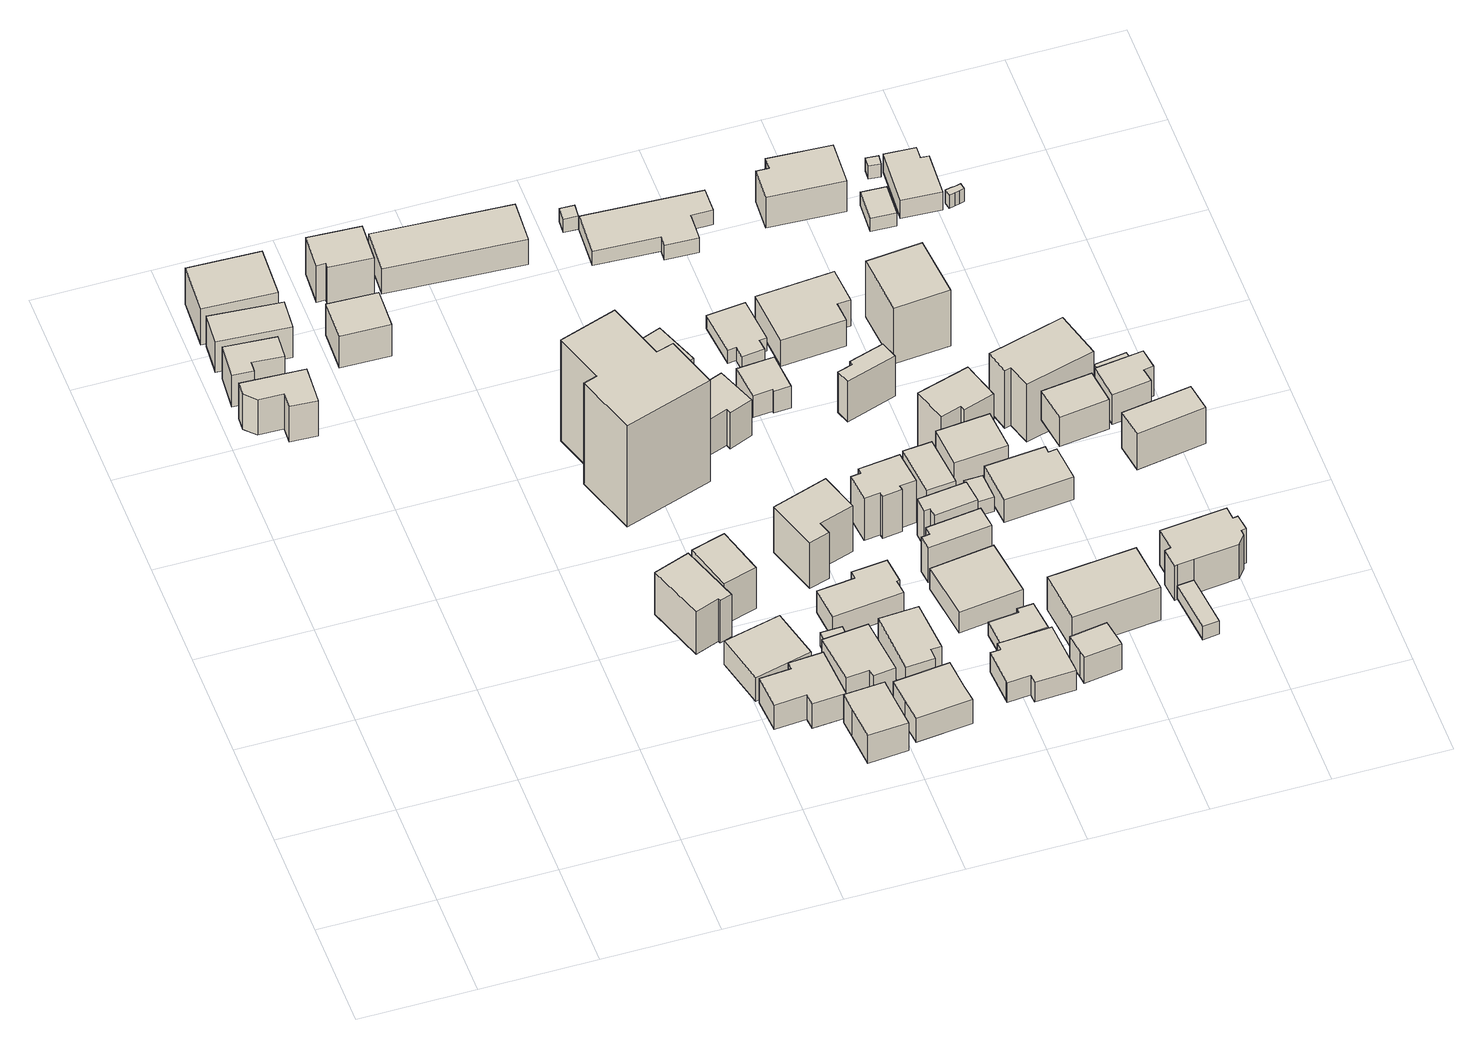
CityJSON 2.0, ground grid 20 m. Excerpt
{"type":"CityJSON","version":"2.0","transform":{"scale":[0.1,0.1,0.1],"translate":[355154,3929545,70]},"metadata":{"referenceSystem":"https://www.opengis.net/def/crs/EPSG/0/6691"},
"CityObjects":{
"building1":{"type":"Building","attributes":{"usage":"411","measuredHeight":9,"storeysAboveGround":2,"BuildingIDAttribute.prefecture":"14","BuildingIDAttribute.city":"14153","BuildingDetailAttribute.totalFloorArea":96.44,"BuildingDetailAttribute.buildingFootprintArea":48.22,"BuildingDetailAttribute.buildingStructureType":"601","BuildingDetailAttribute.buildingStructureOrgType":"1","BuildingDetailAttribute.orgUsage":"10","BuildingDetailAttribute.surveyYear":2015},"geometry":[{"type":"Solid","lod":"1","boundaries":[[[[0,1,2,3,4,5,6]],[[5,7,8,6]],[[4,9,7,5]],[[3,10,9,4]],[[2,11,10,3]],[[1,12,11,2]],[[0,13,12,1]],[[6,8,13,0]],[[7,9,10,11,12,13,8]]]]}]},
"building2":{"type":"Building","attributes":{"usage":"411","measuredHeight":7.7,"storeysAboveGround":2,"BuildingIDAttribute.prefecture":"14","BuildingIDAttribute.city":"14153","BuildingDetailAttribute.totalFloorArea":81.5,"BuildingDetailAttribute.buildingFootprintArea":40.75,"BuildingDetailAttribute.buildingStructureType":"601","BuildingDetailAttribute.buildingStructureOrgType":"1","BuildingDetailAttribute.orgUsage":"10","BuildingDetailAttribute.surveyYear":2015},"geometry":[{"type":"Solid","lod":"1","boundaries":[[[[14,15,16,17,18,19]],[[18,20,21,19]],[[17,22,20,18]],[[16,23,22,17]],[[15,24,23,16]],[[14,25,24,15]],[[19,21,25,14]],[[20,22,23,24,25,21]]]]}]},
"building3":{"type":"Building","attributes":{"usage":"411","measuredHeight":7.6,"storeysAboveGround":2,"BuildingIDAttribute.prefecture":"14","BuildingIDAttribute.city":"14153","BuildingDetailAttribute.totalFloorArea":115.81,"BuildingDetailAttribute.buildingFootprintArea":57.91,"BuildingDetailAttribute.buildingStructureType":"601","BuildingDetailAttribute.buildingStructureOrgType":"1","BuildingDetailAttribute.orgUsage":"10","BuildingDetailAttribute.surveyYear":2015},"geometry":[{"type":"Solid","lod":"1","boundaries":[[[[26,27,28,29]],[[28,30,31,29]],[[27,32,30,28]],[[26,33,32,27]],[[29,31,33,26]],[[30,32,33,31]]]]}]},
"building4":{"type":"Building","attributes":{"usage":"411","measuredHeight":9.7,"storeysAboveGround":2,"BuildingIDAttribute.prefecture":"14","BuildingIDAttribute.city":"14153","BuildingDetailAttribute.totalFloorArea":189.07,"BuildingDetailAttribute.buildingFootprintArea":94.53,"BuildingDetailAttribute.buildingStructureType":"601","BuildingDetailAttribute.buildingStructureOrgType":"1","BuildingDetailAttribute.orgUsage":"10","BuildingDetailAttribute.surveyYear":2015},"geometry":[{"type":"Solid","lod":"1","boundaries":[[[[34,35,36,37]],[[36,38,39,37]],[[35,40,38,36]],[[34,41,40,35]],[[37,39,41,34]],[[38,40,41,39]]]]}]},
"building5":{"type":"Building","attributes":{"usage":"411","measuredHeight":7.8,"storeysAboveGround":2,"BuildingIDAttribute.prefecture":"14","BuildingIDAttribute.city":"14153","BuildingDetailAttribute.totalFloorArea":103.52,"BuildingDetailAttribute.buildingFootprintArea":51.76,"BuildingDetailAttribute.buildingStructureType":"601","BuildingDetailAttribute.buildingStructureOrgType":"1","BuildingDetailAttribute.orgUsage":"10","BuildingDetailAttribute.surveyYear":2015},"geometry":[{"type":"Solid","lod":"1","boundaries":[[[[42,43,44,45]],[[44,46,47,45]],[[43,48,46,44]],[[42,49,48,43]],[[45,47,49,42]],[[46,48,49,47]]]]}]},
"building6":{"type":"Building","attributes":{"usage":"411","measuredHeight":9.1,"storeysAboveGround":2,"BuildingIDAttribute.prefecture":"14","BuildingIDAttribute.city":"14153","BuildingDetailAttribute.totalFloorArea":134.94,"BuildingDetailAttribute.buildingFootprintArea":67.47,"BuildingDetailAttribute.buildingStructureType":"601","BuildingDetailAttribute.buildingStructureOrgType":"1","BuildingDetailAttribute.orgUsage":"10","BuildingDetailAttribute.surveyYear":2015},"geometry":[{"type":"Solid","lod":"1","boundaries":[[[[50,51,52,53,54,55]],[[54,56,57,55]],[[53,58,56,54]],[[52,59,58,53]],[[51,60,59,52]],[[50,61,60,51]],[[55,57,61,50]],[[56,58,59,60,61,57]]]]}]},
"building7":{"type":"Building","attributes":{"usage":"411","measuredHeight":10.6,"storeysAboveGround":2,"BuildingIDAttribute.prefecture":"14","BuildingIDAttribute.city":"14153","BuildingDetailAttribute.totalFloorArea":91.77,"BuildingDetailAttribute.buildingFootprintArea":45.89,"BuildingDetailAttribute.buildingStructureType":"601","BuildingDetailAttribute.buildingStructureOrgType":"1","BuildingDetailAttribute.orgUsage":"10","BuildingDetailAttribute.surveyYear":2015,"BuildingLandSlideRiskAttribute.description":"1","BuildingLandSlideRiskAttribute.areaType":"1"},"geometry":[{"type":"Solid","lod":"1","boundaries":[[[[62,63,64,65,66,67]],[[66,68,69,67]],[[65,70,68,66]],[[64,71,70,65]],[[63,72,71,64]],[[62,73,72,63]],[[67,69,73,62]],[[68,70,71,72,73,69]]]]}]},
"building8":{"type":"Building","attributes":{"usage":"411","measuredHeight":6.2,"storeysAboveGround":2,"BuildingIDAttribute.prefecture":"14","BuildingIDAttribute.city":"14153","BuildingDetailAttribute.totalFloorArea":148.31,"BuildingDetailAttribute.buildingFootprintArea":74.16,"BuildingDetailAttribute.buildingStructureType":"601","BuildingDetailAttribute.buildingStructureOrgType":"1","BuildingDetailAttribute.orgUsage":"10","BuildingDetailAttribute.surveyYear":2015},"geometry":[{"type":"Solid","lod":"1","boundaries":[[[[74,75,76,77,78,79,80,81]],[[80,82,83,81]],[[79,84,82,80]],[[78,85,84,79]],[[77,86,85,78]],[[76,87,86,77]],[[75,88,87,76]],[[74,89,88,75]],[[81,83,89,74]],[[82,84,85,86,87,88,89,83]]]]}]},
"building9":{"type":"Building","attributes":{"usage":"411","measuredHeight":6.4,"storeysAboveGround":2,"BuildingIDAttribute.prefecture":"14","BuildingIDAttribute.city":"14153","BuildingDetailAttribute.totalFloorArea":178.88,"BuildingDetailAttribute.buildingFootprintArea":89.44,"BuildingDetailAttribute.buildingStructureType":"610","BuildingDetailAttribute.buildingStructureOrgType":"2","BuildingDetailAttribute.orgUsage":"10","BuildingDetailAttribute.surveyYear":2015},"geometry":[{"type":"Solid","lod":"1","boundaries":[[[[90,91,92,93]],[[92,94,95,93]],[[91,96,94,92]],[[90,97,96,91]],[[93,95,97,90]],[[94,96,97,95]]]]}]},
"building10":{"type":"Building","attributes":{"usage":"411","measuredHeight":10.4,"storeysAboveGround":2,"BuildingIDAttribute.prefecture":"14","BuildingIDAttribute.city":"14153","BuildingDetailAttribute.totalFloorArea":90.58,"BuildingDetailAttribute.buildingFootprintArea":45.29,"BuildingDetailAttribute.buildingStructureType":"601","BuildingDetailAttribute.buildingStructureOrgType":"1","BuildingDetailAttribute.orgUsage":"10","BuildingDetailAttribute.surveyYear":2015,"BuildingLandSlideRiskAttribute.description":"1","BuildingLandSlideRiskAttribute.areaType":"1"},"geometry":[{"type":"Solid","lod":"1","boundaries":[[[[98,99,100,101]],[[100,102,103,101]],[[99,104,102,100]],[[98,105,104,99]],[[101,103,105,98]],[[102,104,105,103]]]]}]},
"building11":{"type":"Building","attributes":{"usage":"411","measuredHeight":7.2,"storeysAboveGround":2,"BuildingIDAttribute.prefecture":"14","BuildingIDAttribute.city":"14153","BuildingDetailAttribute.totalFloorArea":109.21,"BuildingDetailAttribute.buildingFootprintArea":54.61,"BuildingDetailAttribute.buildingStructureType":"601","BuildingDetailAttribute.buildingStructureOrgType":"1","BuildingDetailAttribute.orgUsage":"10","BuildingDetailAttribute.surveyYear":2015},"geometry":[{"type":"Solid","lod":"1","boundaries":[[[[106,107,108,109,110,111]],[[110,112,113,111]],[[109,114,112,110]],[[108,115,114,109]],[[107,116,115,108]],[[106,117,116,107]],[[111,113,117,106]],[[112,114,115,116,117,113]]]]}]},
"building12":{"type":"Building","attributes":{"usage":"412","measuredHeight":6.2,"storeysAboveGround":2,"BuildingIDAttribute.prefecture":"14","BuildingIDAttribute.city":"14153","BuildingDetailAttribute.totalFloorArea":344.56,"BuildingDetailAttribute.buildingFootprintArea":172.28,"BuildingDetailAttribute.buildingStructureType":"610","BuildingDetailAttribute.buildingStructureOrgType":"2","BuildingDetailAttribute.orgUsage":"20","BuildingDetailAttribute.surveyYear":2015},"geometry":[{"type":"Solid","lod":"1","boundaries":[[[[118,119,120,121]],[[120,122,123,121]],[[119,124,122,120]],[[118,125,124,119]],[[121,123,125,118]],[[122,124,125,123]]]]}]},
"building13":{"type":"Building","attributes":{"usage":"411","measuredHeight":7.1,"storeysAboveGround":2,"BuildingIDAttribute.prefecture":"14","BuildingIDAttribute.city":"14153","BuildingDetailAttribute.totalFloorArea":127.22,"BuildingDetailAttribute.buildingFootprintArea":63.61,"BuildingDetailAttribute.buildingStructureType":"601","BuildingDetailAttribute.buildingStructureOrgType":"1","BuildingDetailAttribute.orgUsage":"10","BuildingDetailAttribute.surveyYear":2015},"geometry":[{"type":"Solid","lod":"1","boundaries":[[[[126,127,128,129,130,131]],[[130,132,133,131]],[[129,134,132,130]],[[128,135,134,129]],[[127,136,135,128]],[[126,137,136,127]],[[131,133,137,126]],[[132,134,135,136,137,133]]]]}]},
"building14":{"type":"Building","attributes":{"BuildingIDAttribute.prefecture":"14","BuildingIDAttribute.city":"14153","BuildingDetailAttribute.surveyYear":2015},"geometry":[{"type":"Solid","lod":"1","boundaries":[[[[138,139,140,141]],[[140,142,143,141]],[[139,144,142,140]],[[138,145,144,139]],[[141,143,145,138]],[[142,144,145,143]]]]}]},
"building15":{"type":"Building","attributes":{"usage":"412","measuredHeight":25.8,"storeysAboveGround":6,"BuildingIDAttribute.prefecture":"14","BuildingIDAttribute.city":"14153","BuildingDetailAttribute.totalFloorArea":1446.94,"BuildingDetailAttribute.buildingFootprintArea":241.16,"BuildingDetailAttribute.buildingStructureType":"610","BuildingDetailAttribute.buildingStructureOrgType":"2","BuildingDetailAttribute.orgUsage":"20","BuildingDetailAttribute.surveyYear":2015,"BuildingLandSlideRiskAttribute.description":"1","BuildingLandSlideRiskAttribute.areaType":"1"},"geometry":[{"type":"Solid","lod":"1","boundaries":[[[[146,147,148,149,150,151,152,153]],[[152,154,155,153]],[[151,156,154,152]],[[150,157,156,151]],[[149,158,157,150]],[[148,159,158,149]],[[147,160,159,148]],[[146,161,160,147]],[[153,155,161,146]],[[154,156,157,158,159,160,161,155]]]]}]},
"building16":{"type":"Building","attributes":{"usage":"412","measuredHeight":6.4,"storeysAboveGround":2,"BuildingIDAttribute.prefecture":"14","BuildingIDAttribute.city":"14153","BuildingDetailAttribute.totalFloorArea":139.27,"BuildingDetailAttribute.buildingFootprintArea":69.64,"BuildingDetailAttribute.buildingStructureType":"601","BuildingDetailAttribute.buildingStructureOrgType":"1","BuildingDetailAttribute.orgUsage":"20","BuildingDetailAttribute.surveyYear":2015},"geometry":[{"type":"Solid","lod":"1","boundaries":[[[[162,163,164,165,166,167]],[[166,168,169,167]],[[165,170,168,166]],[[164,171,170,165]],[[163,172,171,164]],[[162,173,172,163]],[[167,169,173,162]],[[168,170,171,172,173,169]]]]}]},
"building17":{"type":"Building","attributes":{"usage":"411","measuredHeight":9.1,"storeysAboveGround":2,"BuildingIDAttribute.prefecture":"14","BuildingIDAttribute.city":"14153","BuildingDetailAttribute.totalFloorArea":122.24,"BuildingDetailAttribute.buildingFootprintArea":61.12,"BuildingDetailAttribute.buildingStructureType":"601","BuildingDetailAttribute.buildingStructureOrgType":"1","BuildingDetailAttribute.orgUsage":"10","BuildingDetailAttribute.surveyYear":2015},"geometry":[{"type":"Solid","lod":"1","boundaries":[[[[174,175,176,177,178,179]],[[178,180,181,179]],[[177,182,180,178]],[[176,183,182,177]],[[175,184,183,176]],[[174,185,184,175]],[[179,181,185,174]],[[180,182,183,184,185,181]]]]}]},
"building18":{"type":"Building","attributes":{"usage":"411","measuredHeight":5.6,"storeysAboveGround":2,"BuildingIDAttribute.prefecture":"14","BuildingIDAttribute.city":"14153","BuildingDetailAttribute.totalFloorArea":139.24,"BuildingDetailAttribute.buildingFootprintArea":69.62,"BuildingDetailAttribute.buildingStructureType":"601","BuildingDetailAttribute.buildingStructureOrgType":"1","BuildingDetailAttribute.orgUsage":"10","BuildingDetailAttribute.surveyYear":2015},"geometry":[{"type":"Solid","lod":"1","boundaries":[[[[186,187,188,189,190,191,192,193]],[[192,194,195,193]],[[191,196,194,192]],[[190,197,196,191]],[[189,198,197,190]],[[188,199,198,189]],[[187,200,199,188]],[[186,201,200,187]],[[193,195,201,186]],[[194,196,197,198,199,200,201,195]]]]}]},
"building19":{"type":"Building","attributes":{"usage":"411","measuredHeight":11.3,"storeysAboveGround":2,"BuildingIDAttribute.prefecture":"14","BuildingIDAttribute.city":"14153","BuildingDetailAttribute.totalFloorArea":116.34,"BuildingDetailAttribute.buildingFootprintArea":58.17,"BuildingDetailAttribute.buildingStructureType":"601","BuildingDetailAttribute.buildingStructureOrgType":"1","BuildingDetailAttribute.orgUsage":"10","BuildingDetailAttribute.surveyYear":2015,"BuildingLandSlideRiskAttribute.description":"1","BuildingLandSlideRiskAttribute.areaType":"1"},"geometry":[{"type":"Solid","lod":"1","boundaries":[[[[202,203,204,205,206,207]],[[206,208,209,207]],[[205,210,208,206]],[[204,211,210,205]],[[203,212,211,204]],[[202,213,212,203]],[[207,209,213,202]],[[208,210,211,212,213,209]]]]}]},
"building20":{"type":"Building","attributes":{"usage":"411","measuredHeight":4.3,"storeysAboveGround":1,"BuildingIDAttribute.prefecture":"14","BuildingIDAttribute.city":"14153","BuildingDetailAttribute.totalFloorArea":54.96,"BuildingDetailAttribute.buildingFootprintArea":54.96,"BuildingDetailAttribute.buildingStructureType":"601","BuildingDetailAttribute.buildingStructureOrgType":"1","BuildingDetailAttribute.orgUsage":"10","BuildingDetailAttribute.surveyYear":2015},"geometry":[{"type":"Solid","lod":"1","boundaries":[[[[214,215,216,217,218,219,220,221]],[[220,222,223,221]],[[219,224,222,220]],[[218,225,224,219]],[[217,226,225,218]],[[216,227,226,217]],[[215,228,227,216]],[[214,229,228,215]],[[221,223,229,214]],[[222,224,225,226,227,228,229,223]]]]}]},
"building21":{"type":"Building","attributes":{"usage":"411","measuredHeight":13.1,"storeysAboveGround":1,"BuildingIDAttribute.prefecture":"14","BuildingIDAttribute.city":"14153","BuildingDetailAttribute.totalFloorArea":53.96,"BuildingDetailAttribute.buildingFootprintArea":53.96,"BuildingDetailAttribute.buildingStructureType":"601","BuildingDetailAttribute.buildingStructureOrgType":"1","BuildingDetailAttribute.orgUsage":"10","BuildingDetailAttribute.surveyYear":2015,"BuildingLandSlideRiskAttribute.description":"1","BuildingLandSlideRiskAttribute.areaType":"1"},"geometry":[{"type":"Solid","lod":"1","boundaries":[[[[230,231,232,233,234,235]],[[234,236,237,235]],[[233,238,236,234]],[[232,239,238,233]],[[231,240,239,232]],[[230,241,240,231]],[[235,237,241,230]],[[236,238,239,240,241,237]]]]}]},
"building22":{"type":"Building","attributes":{"BuildingIDAttribute.prefecture":"14","BuildingIDAttribute.city":"14153","BuildingDetailAttribute.surveyYear":2015},"geometry":[{"type":"Solid","lod":"1","boundaries":[[[[242,243,244,245]],[[244,246,247,245]],[[243,248,246,244]],[[242,249,248,243]],[[245,247,249,242]],[[246,248,249,247]]]]}]},
"building23":{"type":"Building","attributes":{"usage":"411","measuredHeight":5.8,"storeysAboveGround":2,"BuildingIDAttribute.prefecture":"14","BuildingIDAttribute.city":"14153","BuildingDetailAttribute.totalFloorArea":166.51,"BuildingDetailAttribute.buildingFootprintArea":83.25,"BuildingDetailAttribute.buildingStructureType":"601","BuildingDetailAttribute.buildingStructureOrgType":"1","BuildingDetailAttribute.orgUsage":"10","BuildingDetailAttribute.surveyYear":2015},"geometry":[{"type":"Solid","lod":"1","boundaries":[[[[250,251,252,253,254,255,256,257,258,259]],[[258,260,261,259]],[[257,262,260,258]],[[256,263,262,257]],[[255,264,263,256]],[[254,265,264,255]],[[253,266,265,254]],[[252,267,266,253]],[[251,268,267,252]],[[250,269,268,251]],[[259,261,269,250]],[[260,262,263,264,265,266,267,268,269,261]]]]}]},
"building24":{"type":"Building","attributes":{"usage":"411","measuredHeight":5.8,"storeysAboveGround":1,"BuildingIDAttribute.prefecture":"14","BuildingIDAttribute.city":"14153","BuildingDetailAttribute.totalFloorArea":41.1,"BuildingDetailAttribute.buildingFootprintArea":41.1,"BuildingDetailAttribute.buildingStructureType":"601","BuildingDetailAttribute.buildingStructureOrgType":"1","BuildingDetailAttribute.orgUsage":"10","BuildingDetailAttribute.surveyYear":2015,"BuildingLandSlideRiskAttribute.description":"1","BuildingLandSlideRiskAttribute.areaType":"1"},"geometry":[{"type":"Solid","lod":"1","boundaries":[[[[270,271,272,273,274,275]],[[274,276,277,275]],[[273,278,276,274]],[[272,279,278,273]],[[271,280,279,272]],[[270,281,280,271]],[[275,277,281,270]],[[276,278,279,280,281,277]]]]}]},
"building25":{"type":"Building","attributes":{"usage":"411","storeysAboveGround":1,"BuildingIDAttribute.prefecture":"14","BuildingIDAttribute.city":"14153","BuildingDetailAttribute.totalFloorArea":62.31,"BuildingDetailAttribute.buildingFootprintArea":62.31,"BuildingDetailAttribute.buildingStructureType":"601","BuildingDetailAttribute.buildingStructureOrgType":"1","BuildingDetailAttribute.orgUsage":"10","BuildingDetailAttribute.surveyYear":2015,"BuildingLandSlideRiskAttribute.description":"1","BuildingLandSlideRiskAttribute.areaType":"1"},"geometry":[{"type":"Solid","lod":"1","boundaries":[[[[282,283,284,285,286,287,288,289]],[[288,290,291,289]],[[287,292,290,288]],[[286,293,292,287]],[[285,294,293,286]],[[284,295,294,285]],[[283,296,295,284]],[[282,297,296,283]],[[289,291,297,282]],[[290,292,293,294,295,296,297,291]]]]}]},
"building26":{"type":"Building","attributes":{"usage":"411","measuredHeight":10.4,"storeysAboveGround":2,"BuildingIDAttribute.prefecture":"14","BuildingIDAttribute.city":"14153","BuildingDetailAttribute.totalFloorArea":92.14,"BuildingDetailAttribute.buildingFootprintArea":46.07,"BuildingDetailAttribute.buildingStructureType":"601","BuildingDetailAttribute.buildingStructureOrgType":"1","BuildingDetailAttribute.orgUsage":"10","BuildingDetailAttribute.surveyYear":2015,"BuildingLandSlideRiskAttribute.description":"1","BuildingLandSlideRiskAttribute.areaType":"1"},"geometry":[{"type":"Solid","lod":"1","boundaries":[[[[298,299,300,301,302,303,304,305,306,307]],[[306,308,309,307]],[[305,310,308,306]],[[304,311,310,305]],[[303,312,311,304]],[[302,313,312,303]],[[301,314,313,302]],[[300,315,314,301]],[[299,316,315,300]],[[298,317,316,299]],[[307,309,317,298]],[[308,310,311,312,313,314,315,316,317,309]]]]}]},
"building27":{"type":"Building","attributes":{"usage":"412","measuredHeight":5.1,"storeysAboveGround":2,"BuildingIDAttribute.prefecture":"14","BuildingIDAttribute.city":"14153","BuildingDetailAttribute.totalFloorArea":193.81,"BuildingDetailAttribute.buildingFootprintArea":96.91,"BuildingDetailAttribute.buildingStructureType":"601","BuildingDetailAttribute.buildingStructureOrgType":"1","BuildingDetailAttribute.orgUsage":"20","BuildingDetailAttribute.surveyYear":2015},"geometry":[{"type":"Solid","lod":"1","boundaries":[[[[318,319,320,321]],[[320,322,323,321]],[[319,324,322,320]],[[318,325,324,319]],[[321,323,325,318]],[[322,324,325,323]]]]}]},
"building28":{"type":"Building","attributes":{"usage":"411","storeysAboveGround":2,"BuildingIDAttribute.prefecture":"14","BuildingIDAttribute.city":"14153","BuildingDetailAttribute.totalFloorArea":67.64,"BuildingDetailAttribute.buildingFootprintArea":33.82,"BuildingDetailAttribute.buildingStructureType":"601","BuildingDetailAttribute.buildingStructureOrgType":"1","BuildingDetailAttribute.orgUsage":"10","BuildingDetailAttribute.surveyYear":2015},"geometry":[{"type":"Solid","lod":"1","boundaries":[[[[326,327,328,329,330,331]],[[330,332,333,331]],[[329,334,332,330]],[[328,335,334,329]],[[327,336,335,328]],[[326,337,336,327]],[[331,333,337,326]],[[332,334,335,336,337,333]]]]}]},
"building29":{"type":"Building","attributes":{"usage":"411","measuredHeight":4.2,"storeysAboveGround":1,"BuildingIDAttribute.prefecture":"14","BuildingIDAttribute.city":"14153","BuildingDetailAttribute.totalFloorArea":156.15,"BuildingDetailAttribute.buildingFootprintArea":156.15,"BuildingDetailAttribute.buildingStructureType":"601","BuildingDetailAttribute.buildingStructureOrgType":"1","BuildingDetailAttribute.orgUsage":"10","BuildingDetailAttribute.surveyYear":2015},"geometry":[{"type":"Solid","lod":"1","boundaries":[[[[338,339,340,341,342,343,344,345]],[[344,346,347,345]],[[343,348,346,344]],[[342,349,348,343]],[[341,350,349,342]],[[340,351,350,341]],[[339,352,351,340]],[[338,353,352,339]],[[345,347,353,338]],[[346,348,349,350,351,352,353,347]]]]}]},
"building30":{"type":"Building","attributes":{"usage":"411","measuredHeight":9.7,"storeysAboveGround":3,"BuildingIDAttribute.prefecture":"14","BuildingIDAttribute.city":"14153","BuildingDetailAttribute.totalFloorArea":106.09,"BuildingDetailAttribute.buildingFootprintArea":35.36,"BuildingDetailAttribute.buildingStructureType":"601","BuildingDetailAttribute.buildingStructureOrgType":"1","BuildingDetailAttribute.orgUsage":"10","BuildingDetailAttribute.surveyYear":2015},"geometry":[{"type":"Solid","lod":"1","boundaries":[[[[354,355,356,357,358,359]],[[358,360,361,359]],[[357,362,360,358]],[[356,363,362,357]],[[355,364,363,356]],[[354,365,364,355]],[[359,361,365,354]],[[360,362,363,364,365,361]]]]}]},
"building31":{"type":"Building","attributes":{"usage":"411","measuredHeight":8.7,"storeysAboveGround":3,"BuildingIDAttribute.prefecture":"14","BuildingIDAttribute.city":"14153","BuildingDetailAttribute.totalFloorArea":87.71,"BuildingDetailAttribute.buildingFootprintArea":29.23,"BuildingDetailAttribute.buildingStructureType":"601","BuildingDetailAttribute.buildingStructureOrgType":"1","BuildingDetailAttribute.orgUsage":"10","BuildingDetailAttribute.surveyYear":2015},"geometry":[{"type":"Solid","lod":"1","boundaries":[[[[366,367,368,369,370,371]],[[370,372,373,371]],[[369,374,372,370]],[[368,375,374,369]],[[367,376,375,368]],[[366,377,376,367]],[[371,373,377,366]],[[372,374,375,376,377,373]]]]}]},
"building32":{"type":"Building","attributes":{"usage":"411","measuredHeight":6.5,"storeysAboveGround":2,"BuildingIDAttribute.prefecture":"14","BuildingIDAttribute.city":"14153","BuildingDetailAttribute.totalFloorArea":54.42,"BuildingDetailAttribute.buildingFootprintArea":27.21,"BuildingDetailAttribute.buildingStructureType":"601","BuildingDetailAttribute.buildingStructureOrgType":"1","BuildingDetailAttribute.orgUsage":"10","BuildingDetailAttribute.surveyYear":2015},"geometry":[{"type":"Solid","lod":"1","boundaries":[[[[378,379,380,381,382,383]],[[382,384,385,383]],[[381,386,384,382]],[[380,387,386,381]],[[379,388,387,380]],[[378,389,388,379]],[[383,385,389,378]],[[384,386,387,388,389,385]]]]}]},
"building33":{"type":"Building","attributes":{"usage":"411","measuredHeight":6.8,"storeysAboveGround":2,"BuildingIDAttribute.prefecture":"14","BuildingIDAttribute.city":"14153","BuildingDetailAttribute.totalFloorArea":75.14,"BuildingDetailAttribute.buildingFootprintArea":37.57,"BuildingDetailAttribute.buildingStructureType":"601","BuildingDetailAttribute.buildingStructureOrgType":"1","BuildingDetailAttribute.orgUsage":"10","BuildingDetailAttribute.surveyYear":2015,"BuildingLandSlideRiskAttribute.description":"1","BuildingLandSlideRiskAttribute.areaType":"1"},"geometry":[{"type":"Solid","lod":"1","boundaries":[[[[390,391,392,393]],[[392,394,395,393]],[[391,396,394,392]],[[390,397,396,391]],[[393,395,397,390]],[[394,396,397,395]]]]}]},
"building34":{"type":"Building","attributes":{"usage":"411","measuredHeight":7.5,"storeysAboveGround":2,"BuildingIDAttribute.prefecture":"14","BuildingIDAttribute.city":"14153","BuildingDetailAttribute.totalFloorArea":212.35,"BuildingDetailAttribute.buildingFootprintArea":106.18,"BuildingDetailAttribute.buildingStructureType":"601","BuildingDetailAttribute.buildingStructureOrgType":"1","BuildingDetailAttribute.orgUsage":"10","BuildingDetailAttribute.surveyYear":2015},"geometry":[{"type":"Solid","lod":"1","boundaries":[[[[398,399,400,401,402,403]],[[402,404,405,403]],[[401,406,404,402]],[[400,407,406,401]],[[399,408,407,400]],[[398,409,408,399]],[[403,405,409,398]],[[404,406,407,408,409,405]]]]}]},
"building35":{"type":"Building","attributes":{"measuredHeight":6.1,"BuildingIDAttribute.prefecture":"14","BuildingIDAttribute.city":"14153","BuildingDetailAttribute.surveyYear":2015},"geometry":[{"type":"Solid","lod":"1","boundaries":[[[[410,411,412,413,414,415]],[[414,416,417,415]],[[413,418,416,414]],[[412,419,418,413]],[[411,420,419,412]],[[410,421,420,411]],[[415,417,421,410]],[[416,418,419,420,421,417]]]]}]},
"building36":{"type":"Building","attributes":{"measuredHeight":9.8,"BuildingIDAttribute.prefecture":"14","BuildingIDAttribute.city":"14153","BuildingDetailAttribute.surveyYear":2015},"geometry":[{"type":"Solid","lod":"1","boundaries":[[[[422,423,424,425,426,427]],[[426,428,429,427]],[[425,430,428,426]],[[424,431,430,425]],[[423,432,431,424]],[[422,433,432,423]],[[427,429,433,422]],[[428,430,431,432,433,429]]]]}]},
"building37":{"type":"Building","attributes":{"usage":"412","measuredHeight":8.8,"storeysAboveGround":2,"BuildingIDAttribute.prefecture":"14","BuildingIDAttribute.city":"14153","BuildingDetailAttribute.totalFloorArea":237.26,"BuildingDetailAttribute.buildingFootprintArea":118.63,"BuildingDetailAttribute.buildingStructureType":"601","BuildingDetailAttribute.buildingStructureOrgType":"1","BuildingDetailAttribute.orgUsage":"20","BuildingDetailAttribute.surveyYear":2015},"geometry":[{"type":"Solid","lod":"1","boundaries":[[[[434,435,436,437]],[[436,438,439,437]],[[435,440,438,436]],[[434,441,440,435]],[[437,439,441,434]],[[438,440,441,439]]]]}]},
"building38":{"type":"Building","attributes":{"usage":"411","measuredHeight":7.6,"storeysAboveGround":2,"BuildingIDAttribute.prefecture":"14","BuildingIDAttribute.city":"14153","BuildingDetailAttribute.totalFloorArea":112.99,"BuildingDetailAttribute.buildingFootprintArea":56.49,"BuildingDetailAttribute.buildingStructureType":"601","BuildingDetailAttribute.buildingStructureOrgType":"1","BuildingDetailAttribute.orgUsage":"10","BuildingDetailAttribute.surveyYear":2015,"BuildingLandSlideRiskAttribute.description":"1","BuildingLandSlideRiskAttribute.areaType":"1"},"geometry":[{"type":"Solid","lod":"1","boundaries":[[[[442,443,444,445]],[[444,446,447,445]],[[443,448,446,444]],[[442,449,448,443]],[[445,447,449,442]],[[446,448,449,447]]]]}]},
"building39":{"type":"Building","attributes":{"usage":"411","measuredHeight":14.9,"storeysAboveGround":2,"BuildingIDAttribute.prefecture":"14","BuildingIDAttribute.city":"14153","BuildingDetailAttribute.totalFloorArea":107.41,"BuildingDetailAttribute.buildingFootprintArea":53.7,"BuildingDetailAttribute.buildingStructureType":"601","BuildingDetailAttribute.buildingStructureOrgType":"1","BuildingDetailAttribute.orgUsage":"10","BuildingDetailAttribute.surveyYear":2015},"geometry":[{"type":"Solid","lod":"1","boundaries":[[[[450,451,452,453,454,455]],[[454,456,457,455]],[[453,458,456,454]],[[452,459,458,453]],[[451,460,459,452]],[[450,461,460,451]],[[455,457,461,450]],[[456,458,459,460,461,457]]]]}]},
"building40":{"type":"Building","attributes":{"usage":"411","measuredHeight":7.2,"storeysAboveGround":2,"BuildingIDAttribute.prefecture":"14","BuildingIDAttribute.city":"14153","BuildingDetailAttribute.totalFloorArea":150.73,"BuildingDetailAttribute.buildingFootprintArea":75.37,"BuildingDetailAttribute.buildingStructureType":"601","BuildingDetailAttribute.buildingStructureOrgType":"1","BuildingDetailAttribute.orgUsage":"10","BuildingDetailAttribute.surveyYear":2015},"geometry":[{"type":"Solid","lod":"1","boundaries":[[[[462,463,464,465,466,467]],[[466,468,469,467]],[[465,470,468,466]],[[464,471,470,465]],[[463,472,471,464]],[[462,473,472,463]],[[467,469,473,462]],[[468,470,471,472,473,469]]]]}]},
"building41":{"type":"Building","attributes":{"usage":"411","measuredHeight":8.3,"storeysAboveGround":2,"BuildingIDAttribute.prefecture":"14","BuildingIDAttribute.city":"14153","BuildingDetailAttribute.totalFloorArea":165.88,"BuildingDetailAttribute.buildingFootprintArea":82.94,"BuildingDetailAttribute.buildingStructureType":"601","BuildingDetailAttribute.buildingStructureOrgType":"1","BuildingDetailAttribute.orgUsage":"10","BuildingDetailAttribute.surveyYear":2015},"geometry":[{"type":"Solid","lod":"1","boundaries":[[[[474,475,476,477,478,479]],[[478,480,481,479]],[[477,482,480,478]],[[476,483,482,477]],[[475,484,483,476]],[[474,485,484,475]],[[479,481,485,474]],[[480,482,483,484,485,481]]]]}]},
"building42":{"type":"Building","attributes":{"usage":"411","storeysAboveGround":3,"BuildingIDAttribute.prefecture":"14","BuildingIDAttribute.city":"14153","BuildingDetailAttribute.totalFloorArea":79.18,"BuildingDetailAttribute.buildingFootprintArea":26.39,"BuildingDetailAttribute.buildingStructureType":"610","BuildingDetailAttribute.buildingStructureOrgType":"2","BuildingDetailAttribute.orgUsage":"10","BuildingDetailAttribute.surveyYear":2015},"geometry":[{"type":"Solid","lod":"1","boundaries":[[[[486,487,488,489]],[[488,490,491,489]],[[487,492,490,488]],[[486,493,492,487]],[[489,491,493,486]],[[490,492,493,491]]]]}]},
"building43":{"type":"Building","attributes":{"usage":"412","measuredHeight":13.1,"storeysAboveGround":2,"BuildingIDAttribute.prefecture":"14","BuildingIDAttribute.city":"14153","BuildingDetailAttribute.totalFloorArea":178.72,"BuildingDetailAttribute.buildingFootprintArea":89.36,"BuildingDetailAttribute.buildingStructureType":"601","BuildingDetailAttribute.buildingStructureOrgType":"1","BuildingDetailAttribute.orgUsage":"20","BuildingDetailAttribute.surveyYear":2015,"BuildingLandSlideRiskAttribute.description":"1","BuildingLandSlideRiskAttribute.areaType":"1"},"geometry":[{"type":"Solid","lod":"1","boundaries":[[[[494,495,496,497]],[[496,498,499,497]],[[495,500,498,496]],[[494,501,500,495]],[[497,499,501,494]],[[498,500,501,499]]]]}]},
"building44":{"type":"Building","attributes":{"usage":"411","measuredHeight":10.4,"storeysAboveGround":3,"BuildingIDAttribute.prefecture":"14","BuildingIDAttribute.city":"14153","BuildingDetailAttribute.totalFloorArea":285.17,"BuildingDetailAttribute.buildingFootprintArea":95.06,"BuildingDetailAttribute.buildingStructureType":"610","BuildingDetailAttribute.buildingStructureOrgType":"2","BuildingDetailAttribute.orgUsage":"10","BuildingDetailAttribute.surveyYear":2015},"geometry":[{"type":"Solid","lod":"1","boundaries":[[[[502,503,504,505,506,507,508,509,510,511,512,513,514]],[[513,515,516,514]],[[512,517,515,513]],[[511,518,517,512]],[[510,519,518,511]],[[509,520,519,510]],[[508,521,520,509]],[[507,522,521,508]],[[506,523,522,507]],[[505,524,523,506]],[[504,525,524,505]],[[503,526,525,504]],[[502,527,526,503]],[[514,516,527,502]],[[515,517,518,519,520,521,522,523,524,525,526,527,516]]]]}]},
"building45":{"type":"Building","attributes":{"BuildingIDAttribute.prefecture":"14","BuildingIDAttribute.city":"14153","BuildingDetailAttribute.surveyYear":2015},"geometry":[{"type":"Solid","lod":"1","boundaries":[[[[528,529,530,531]],[[530,532,533,531]],[[529,534,532,530]],[[528,535,534,529]],[[531,533,535,528]],[[532,534,535,533]]]]}]},
"building46":{"type":"Building","attributes":{"usage":"412","measuredHeight":7.6,"storeysAboveGround":2,"BuildingIDAttribute.prefecture":"14","BuildingIDAttribute.city":"14153","BuildingDetailAttribute.totalFloorArea":90.76,"BuildingDetailAttribute.buildingFootprintArea":45.38,"BuildingDetailAttribute.buildingStructureType":"601","BuildingDetailAttribute.buildingStructureOrgType":"1","BuildingDetailAttribute.orgUsage":"20","BuildingDetailAttribute.surveyYear":2015},"geometry":[{"type":"Solid","lod":"1","boundaries":[[[[536,537,538,539]],[[538,540,541,539]],[[537,542,540,538]],[[536,543,542,537]],[[539,541,543,536]],[[540,542,543,541]]]]}]},
"building47":{"type":"Building","attributes":{"usage":"411","measuredHeight":14.9,"storeysAboveGround":2,"BuildingIDAttribute.prefecture":"14","BuildingIDAttribute.city":"14153","BuildingDetailAttribute.totalFloorArea":192.04,"BuildingDetailAttribute.buildingFootprintArea":96.02,"BuildingDetailAttribute.buildingStructureType":"601","BuildingDetailAttribute.buildingStructureOrgType":"1","BuildingDetailAttribute.orgUsage":"10","BuildingDetailAttribute.surveyYear":2015},"geometry":[{"type":"Solid","lod":"1","boundaries":[[[[544,545,546,547,548,549]],[[548,550,551,549]],[[547,552,550,548]],[[546,553,552,547]],[[545,554,553,546]],[[544,555,554,545]],[[549,551,555,544]],[[550,552,553,554,555,551]]]]}]},
"building48":{"type":"Building","attributes":{"BuildingIDAttribute.prefecture":"14","BuildingIDAttribute.city":"14153","BuildingDetailAttribute.surveyYear":2015},"geometry":[{"type":"Solid","lod":"1","boundaries":[[[[556,557,558,559]],[[558,560,561,559]],[[557,562,560,558]],[[556,563,562,557]],[[559,561,563,556]],[[560,562,563,561]]]]}]},
"building49":{"type":"Building","attributes":{"usage":"411","measuredHeight":4.9,"storeysAboveGround":1,"BuildingIDAttribute.prefecture":"14","BuildingIDAttribute.city":"14153","BuildingDetailAttribute.totalFloorArea":65.12,"BuildingDetailAttribute.buildingFootprintArea":65.12,"BuildingDetailAttribute.buildingStructureType":"601","BuildingDetailAttribute.buildingStructureOrgType":"1","BuildingDetailAttribute.orgUsage":"10","BuildingDetailAttribute.surveyYear":2015},"geometry":[{"type":"Solid","lod":"1","boundaries":[[[[564,565,566,567,568,569]],[[568,570,571,569]],[[567,572,570,568]],[[566,573,572,567]],[[565,574,573,566]],[[564,575,574,565]],[[569,571,575,564]],[[570,572,573,574,575,571]]]]}]},
"building50":{"type":"Building","attributes":{"usage":"411","measuredHeight":8.5,"storeysAboveGround":2,"BuildingIDAttribute.prefecture":"14","BuildingIDAttribute.city":"14153","BuildingDetailAttribute.totalFloorArea":117.95,"BuildingDetailAttribute.buildingFootprintArea":58.97,"BuildingDetailAttribute.buildingStructureType":"610","BuildingDetailAttribute.buildingStructureOrgType":"2","BuildingDetailAttribute.orgUsage":"10","BuildingDetailAttribute.surveyYear":2015},"geometry":[{"type":"Solid","lod":"1","boundaries":[[[[576,577,578,579]],[[578,580,581,579]],[[577,582,580,578]],[[576,583,582,577]],[[579,581,583,576]],[[580,582,583,581]]]]}]},
"building51":{"type":"Building","attributes":{"usage":"411","measuredHeight":7.6,"storeysAboveGround":1,"BuildingIDAttribute.prefecture":"14","BuildingIDAttribute.city":"14153","BuildingDetailAttribute.totalFloorArea":47.67,"BuildingDetailAttribute.buildingFootprintArea":47.67,"BuildingDetailAttribute.buildingStructureType":"601","BuildingDetailAttribute.buildingStructureOrgType":"1","BuildingDetailAttribute.orgUsage":"10","BuildingDetailAttribute.surveyYear":2015},"geometry":[{"type":"Solid","lod":"1","boundaries":[[[[584,585,586,587,588,589]],[[588,590,591,589]],[[587,592,590,588]],[[586,593,592,587]],[[585,594,593,586]],[[584,595,594,585]],[[589,591,595,584]],[[590,592,593,594,595,591]]]]}]},
"building52":{"type":"Building","attributes":{"usage":"411","storeysAboveGround":1,"BuildingIDAttribute.prefecture":"14","BuildingIDAttribute.city":"14153","BuildingDetailAttribute.totalFloorArea":16.41,"BuildingDetailAttribute.buildingFootprintArea":16.41,"BuildingDetailAttribute.buildingStructureType":"601","BuildingDetailAttribute.buildingStructureOrgType":"1","BuildingDetailAttribute.orgUsage":"10","BuildingDetailAttribute.surveyYear":2015},"geometry":[{"type":"Solid","lod":"1","boundaries":[[[[596,597,598,599]],[[598,600,601,599]],[[597,602,600,598]],[[596,603,602,597]],[[599,601,603,596]],[[600,602,603,601]]]]}]},
"building53":{"type":"Building","attributes":{"BuildingIDAttribute.prefecture":"14","BuildingIDAttribute.city":"14153","BuildingDetailAttribute.surveyYear":2015},"geometry":[{"type":"Solid","lod":"1","boundaries":[[[[604,605,606,607,608,609,610,611]],[[610,612,613,611]],[[609,614,612,610]],[[608,615,614,609]],[[607,616,615,608]],[[606,617,616,607]],[[605,618,617,606]],[[604,619,618,605]],[[611,613,619,604]],[[612,614,615,616,617,618,619,613]]]]}]}
},
"vertices":[
[117,930,66],[70,933,66],[71,961,66],[28,962,66],[10,981,66],[11,1005,66],[121,1000,66],[11,1005,147],[121,1000,147],[10,981,147],[28,962,147],[71,961,147],[70,933,147],[117,930,147],
[100,1078,75],[97,1035,75],[43,1039,75],[42,1021,75],[6,1023,75],[11,1085,75],[6,1023,148],[11,1085,148],[42,1021,148],[43,1039,148],[97,1035,148],[100,1078,148],
[131,1140,83],[127,1085,83],[3,1094,83],[7,1150,83],[3,1094,153],[7,1150,153],[127,1085,153],[131,1140,153],
[129,1242,83],[125,1151,83],[0,1156,83],[4,1246,83],[0,1156,165],[4,1246,165],[125,1151,165],[129,1242,165],
[275,1044,78],[190,1046,78],[192,1118,78],[278,1115,78],[192,1118,150],[278,1115,150],[190,1046,150],[275,1044,150],
[284,1157,99],[209,1161,99],[209,1170,99],[194,1170,99],[197,1232,99],[288,1227,99],[197,1232,183],[288,1227,183],[194,1170,183],[209,1170,183],[209,1161,183],[284,1157,183],
[568,466,24],[604,362,24],[583,355,24],[581,359,24],[540,344,24],[506,444,24],[540,344,121],[506,444,121],[581,359,121],[583,355,121],[604,362,121],[568,466,121],
[707,108,64],[650,104,64],[648,124,64],[593,120,64],[589,181,64],[643,185,64],[642,198,64],[701,202,64],[642,198,120],[701,202,120],[643,185,120],[589,181,120],[593,120,120],[648,124,120],[650,104,120],[707,108,120],
[662,300,63],[684,211,63],[585,186,63],[563,276,63],[585,186,117],[563,276,117],[684,211,117],[662,300,117],
[659,406,24],[600,389,24],[576,473,24],[635,490,24],[576,473,118],[635,490,118],[600,389,118],[659,406,118],
[707,3,68],[702,65,68],[699,97,68],[768,102,68],[771,65,68],[776,8,68],[771,65,132],[776,8,132],[768,102,132],[699,97,132],[702,65,132],[707,3,132],
[534,1213,105],[530,1136,105],[294,1149,105],[298,1226,105],[294,1149,163],[298,1226,163],[530,1136,163],[534,1213,163],
[795,128,69],[756,123,69],[754,136,69],[715,132,69],[705,221,69],[784,229,69],[705,221,128],[784,229,128],[715,132,128],[754,136,128],[756,123,128],[795,128,128],
[753,264,67],[754,236,67],[717,235,67],[716,263,67],[717,235,97],[716,263,97],[754,236,97],[753,264,97],
[530,652,2],[495,759,2],[519,767,2],[490,857,2],[589,890,2],[623,786,2],[653,795,2],[683,702,2],[653,795,234],[683,702,234],[623,786,234],[589,890,234],[490,857,234],[519,767,234],[495,759,234],[530,652,234],
[793,22,67],[788,64,67],[784,107,67],[880,117,67],[885,63,67],[889,32,67],[885,63,122],[889,32,122],[880,117,122],[784,107,122],[788,64,122],[793,22,122],
[801,233,65],[869,237,65],[876,146,65],[858,145,65],[859,125,65],[809,121,65],[859,125,131],[809,121,131],[858,145,131],[876,146,131],[869,237,131],[801,233,131],
[798,339,65],[797,353,65],[858,359,65],[863,313,65],[858,312,65],[861,286,65],[740,272,65],[734,332,65],[740,272,115],[734,332,115],[861,286,115],[858,312,115],[863,313,115],[858,359,115],[797,353,115],[798,339,115],
[843,482,13],[783,463,13],[790,440,13],[755,429,13],[726,519,13],[821,550,13],[726,519,118],[821,550,118],[755,429,118],[790,440,118],[783,463,118],[843,482,118],
[627,921,74],[680,941,74],[710,863,74],[696,858,74],[703,840,74],[668,826,74],[662,843,74],[657,841,74],[662,843,109],[657,841,109],[668,826,109],[703,840,109],[696,858,109],[710,863,109],[680,941,109],[627,921,109],
[740,818,30],[767,749,30],[726,733,30],[723,742,30],[691,730,30],[668,791,30],[691,730,112],[668,791,112],[723,742,112],[726,733,112],[767,749,112],[740,818,112],
[627,1200,112],[625,1176,112],[601,1177,112],[602,1201,112],[601,1177,142],[602,1201,142],[625,1176,142],[627,1200,142],
[1064,47,68],[994,43,68],[993,59,68],[954,56,68],[953,62,68],[949,125,68],[966,126,68],[965,140,68],[1057,146,68],[1063,61,68],[1057,146,113],[1063,61,113],[965,140,113],[966,126,113],[949,125,113],[953,62,113],[954,56,113],[993,59,113],[994,43,113],[1064,47,113],
[834,758,61],[805,756,61],[805,760,61],[772,757,61],[765,820,61],[829,825,61],[765,820,111],[829,825,111],[772,757,111],[805,760,111],[805,756,111],[834,758,111],
[829,861,87],[816,860,87],[818,840,87],[779,836,87],[777,857,87],[763,855,87],[755,936,87],[821,943,87],[755,936,117],[821,943,117],[763,855,117],[777,857,117],[779,836,117],[818,840,117],[816,860,117],[829,861,117],
[924,494,26],[925,486,26],[892,482,26],[891,490,26],[863,487,26],[858,537,26],[875,539,26],[874,549,26],[945,557,26],[952,497,26],[945,557,123],[952,497,123],[874,549,123],[875,539,123],[858,537,123],[863,487,123],[891,490,123],[892,482,123],[925,486,123],[924,494,123],
[1040,236,65],[930,221,65],[916,324,65],[1026,339,65],[916,324,112],[1026,339,112],[930,221,112],[1040,236,112],
[974,151,70],[970,198,70],[1022,203,70],[1021,211,70],[1049,213,70],[1055,159,70],[1049,213,100],[1055,159,100],[1021,211,100],[1022,203,100],[970,198,100],[974,151,100],
[833,1177,96],[832,1133,96],[795,1133,96],[793,1084,96],[736,1086,96],[737,1105,96],[626,1110,96],[630,1187,96],[626,1110,129],[630,1187,129],[737,1105,129],[736,1086,129],[793,1084,129],[795,1133,129],[832,1133,129],[833,1177,129],
[915,362,66],[930,364,66],[928,379,66],[1022,391,66],[1027,351,66],[918,337,66],[1027,351,145],[918,337,145],[1022,391,145],[928,379,145],[930,364,145],[915,362,145],
[946,410,67],[936,409,67],[933,436,67],[1017,446,67],[1022,404,67],[948,394,67],[1022,404,150],[948,394,150],[1017,446,150],[933,436,150],[936,409,150],[946,410,150],
[1076,45,81],[1074,61,81],[1069,94,81],[1133,104,81],[1140,60,81],[1141,54,81],[1140,60,140],[1141,54,140],[1133,104,140],[1069,94,140],[1074,61,140],[1076,45,140],
[961,472,62],[952,563,62],[1001,567,62],[1010,477,62],[1001,567,123],[1010,477,123],[952,563,123],[961,472,123],
[969,949,71],[974,884,71],[951,882,71],[954,846,71],[844,837,71],[836,938,71],[844,837,131],[836,938,131],[954,846,131],[951,882,131],[974,884,131],[969,949,131],
[1062,443,70],[1029,441,70],[1027,475,70],[1029,475,70],[1028,491,70],[1059,492,70],[1028,491,103],[1059,492,103],[1029,475,103],[1027,475,103],[1029,441,103],[1062,443,103],
[916,773,7],[942,781,7],[940,788,7],[1001,807,7],[1011,777,7],[924,749,7],[1011,777,100],[924,749,100],[1001,807,100],[940,788,100],[942,781,100],[916,773,100],
[1082,122,76],[1072,215,76],[1223,230,76],[1233,138,76],[1223,230,151],[1233,138,151],[1072,215,151],[1082,122,151],
[1102,585,70],[1108,512,70],[1017,504,70],[1011,577,70],[1017,504,134],[1011,577,134],[1108,512,134],[1102,585,134],
[1099,683,7],[1119,616,7],[1065,599,7],[1062,607,7],[1026,596,7],[1008,656,7],[1026,596,141],[1008,656,141],[1062,607,141],[1065,599,141],[1119,616,141],[1099,683,141],
[1069,416,70],[1062,493,70],[1165,502,70],[1166,490,70],[1181,492,70],[1187,427,70],[1181,492,122],[1187,427,122],[1166,490,122],[1165,502,122],[1062,493,122],[1069,416,122],
[909,1107,88],[912,1165,88],[934,1164,88],[935,1185,88],[1044,1179,88],[1040,1100,88],[1044,1179,158],[1040,1100,158],[935,1185,158],[934,1164,158],[912,1165,158],[909,1107,158],
[1305,67,92],[1277,64,92],[1267,159,92],[1295,162,92],[1267,159,122],[1295,162,122],[1277,64,122],[1305,67,122],
[1115,955,12],[1125,846,12],[1029,838,12],[1019,946,12],[1029,838,140],[1019,946,140],[1125,846,140],[1115,955,140],
[1258,195,90],[1269,197,90],[1264,237,90],[1378,249,90],[1380,226,90],[1389,227,90],[1393,198,90],[1384,197,90],[1385,187,90],[1372,170,90],[1295,162,90],[1267,159,90],[1262,158,90],[1267,159,169],[1262,158,169],[1295,162,169],[1372,170,169],[1385,187,169],[1384,197,169],[1393,198,169],[1389,227,169],[1380,226,169],[1378,249,169],[1264,237,169],[1269,197,169],[1258,195,169],
[1064,1107,87],[1107,1105,87],[1104,1047,87],[1061,1049,87],[1104,1047,117],[1061,1049,117],[1107,1105,117],[1064,1107,117],
[1277,609,75],[1285,547,75],[1200,536,75],[1191,598,75],[1200,536,142],[1191,598,142],[1285,547,142],[1277,609,142],
[1271,734,11],[1294,650,11],[1173,617,11],[1161,658,11],[1150,655,11],[1139,698,11],[1150,655,143],[1139,698,143],[1161,658,143],[1173,617,143],[1294,650,143],[1271,734,143],
[1091,1147,96],[1092,1165,96],[1113,1163,96],[1111,1145,96],[1113,1163,126],[1111,1145,126],[1092,1165,126],[1091,1147,126],
[1121,1163,85],[1174,1160,85],[1173,1138,85],[1187,1137,85],[1183,1058,85],[1115,1062,85],[1183,1058,127],[1115,1062,127],[1187,1137,127],[1173,1138,127],[1174,1160,127],[1121,1163,127],
[1406,509,88],[1414,459,88],[1295,440,88],[1287,491,88],[1295,440,170],[1287,491,170],[1414,459,170],[1406,509,170],
[1371,587,80],[1354,584,80],[1358,559,80],[1291,550,80],[1283,612,80],[1366,623,80],[1283,612,148],[1366,623,148],[1291,550,148],[1358,559,148],[1354,584,148],[1371,587,148],
[1301,624,80],[1296,653,80],[1351,661,80],[1356,632,80],[1351,661,110],[1356,632,110],[1296,653,110],[1301,624,110],
[1221,1066,83],[1212,1064,83],[1204,1062,83],[1194,1060,83],[1192,1073,83],[1202,1075,83],[1210,1076,83],[1219,1078,83],[1210,1076,113],[1219,1078,113],[1202,1075,113],[1192,1073,113],[1194,1060,113],[1204,1062,113],[1212,1064,113],[1221,1066,113]
]}
